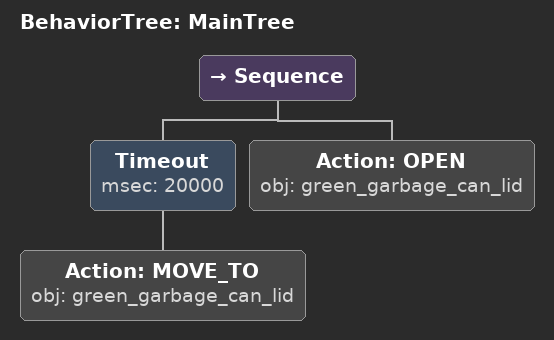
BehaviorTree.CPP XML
<root main_tree_to_execute="MainTree">
  <BehaviorTree ID="MainTree">
    <Sequence>
      <!-- Timeout: NAVIGATE_TO green_garbage_can_lid within 20s -->
      <Timeout msec="20000">
        <!-- Navigate to green_garbage_can_lid -->
        <Action ID="MOVE_TO" obj="green_garbage_can_lid" />
      </Timeout>
      <!-- Move to green_garbage_can_lid -->
      <Action ID="OPEN" obj="green_garbage_can_lid" />
    </Sequence>
  </BehaviorTree>
</root>
